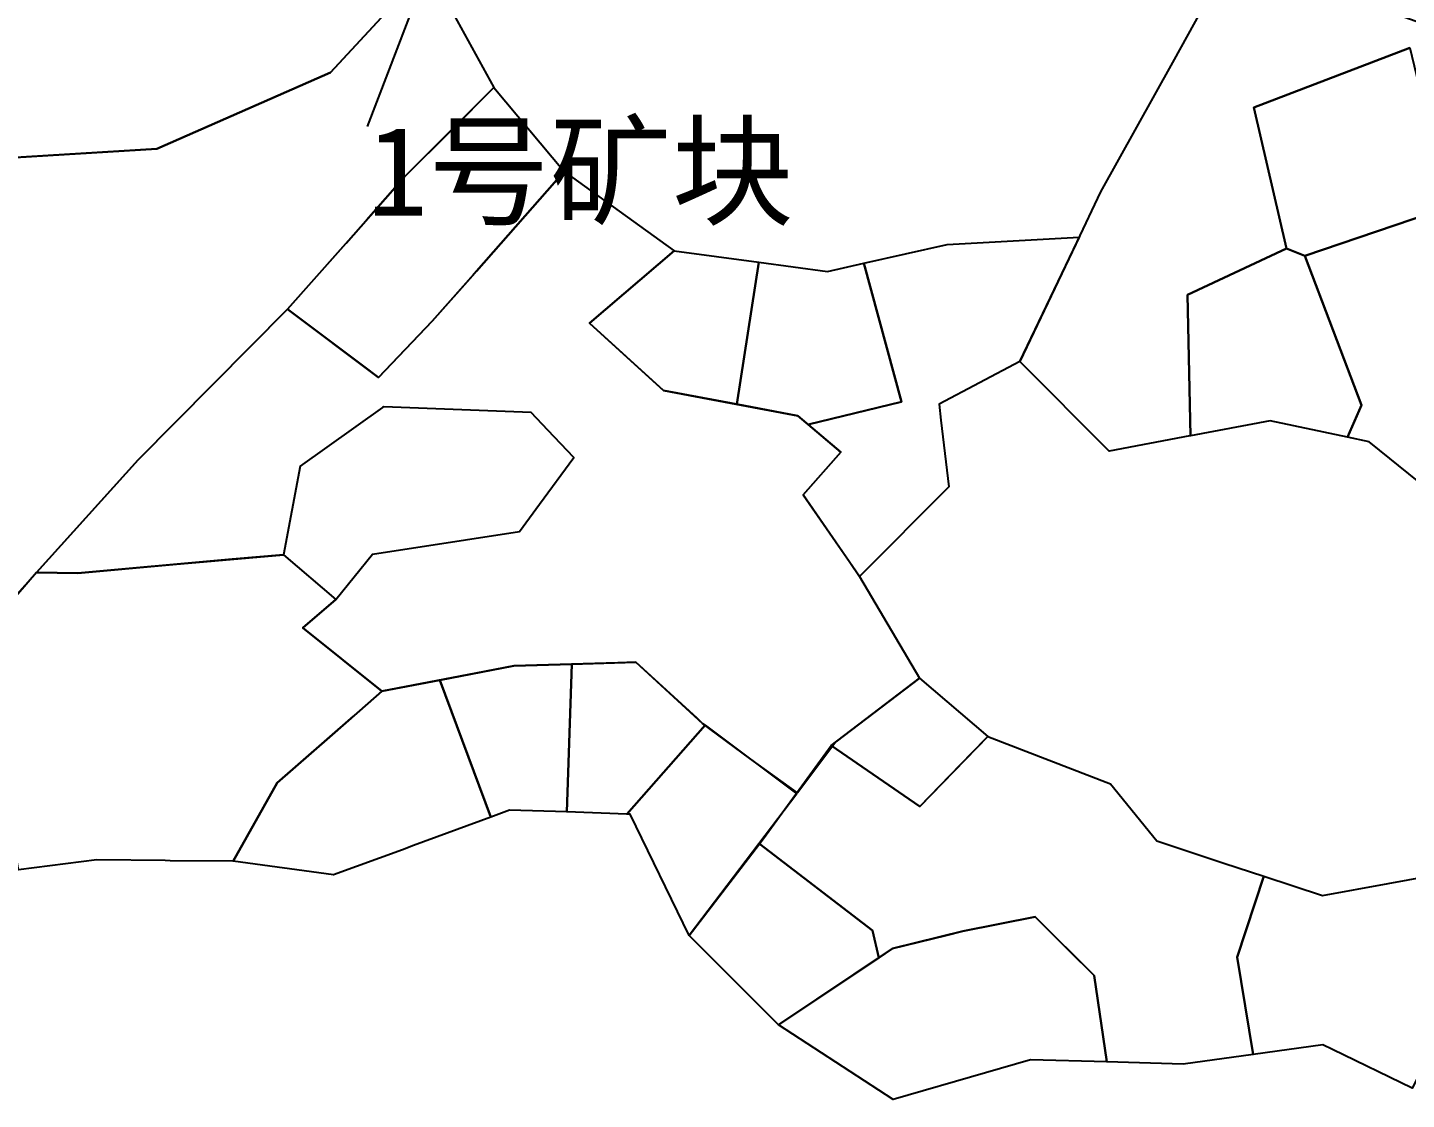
# Model space of a CAD drawing. Header units: metres. Extents: x 469944 to 470091, y 4349678 to 4349816.
# Drawn here: x 469968.51 to 470014.79, y 4349678 to 4349713.96 of the extents above; entities that cross this region are included whole.
import ezdxf

# ---------------------------------------------------------------- set-up
doc = ezdxf.new("R2010")
doc.units = ezdxf.units.M
doc.layers.add('综合图_历史矿块', color=7, linetype='Continuous')
doc.styles.add('CN_TTF', font='simsunb.ttf')

msp = doc.modelspace()

# ---------------------------------------------------------------- linework, layer by layer
at = {"color": 7}
msp.add_line((469981.806, 4349715.601), (469979.905, 4349710.649), dxfattribs=at)
at = {"layer": '综合图_历史矿块', "color": 9}
for points in [[(469966.907, 4349726.55), (469969.471, 4349726.729), (469973.844, 4349726.926), (469978.331, 4349727.894), (469980.653, 4349728.582), (469981.665, 4349730.202), (469981.395, 4349732.957), (469980.18, 4349735.846), (469982.799, 4349738.574), (469983.959, 4349741.274), (469986.713, 4349743.813), (469989.223, 4349741.815), (469991.471, 4349738.415), (469987.834, 4349733.99), (469984.579, 4349729.99), (469982.249, 4349727.115), (469979.319, 4349718.857), (469981.939, 4349715.99), (469978.678, 4349712.456), (469972.847, 4349709.899), (469972.847, 4349709.899), (469967.182, 4349709.548)], [(470014.906, 4349713.287), (470009.668, 4349711.286), (470010.759, 4349706.553), (470007.445, 4349704.992), (470007.537, 4349700.267), (470007.513, 4349700.263), (470004.808, 4349699.756), (470001.808, 4349702.756), (470003.732, 4349706.772), (470004.536, 4349708.449), (470006.945, 4349712.795), (470007.944, 4349714.598), (470011.047, 4349716.543), (470013.944, 4349714.598), (470013.944, 4349714.598), (470015.301, 4349714.108)], [(469967.526, 4349709.569), (469972.847, 4349709.899), (469978.678, 4349712.456), (469981.939, 4349715.99), (469981.939, 4349715.99), (469984.157, 4349711.951), (469982.711, 4349710.505), (469981.157, 4349708.951), (469979.879, 4349707.505), (469977.233, 4349704.511), (469974.727, 4349701.987), (469972.222, 4349699.464), (469968.809, 4349695.681), (469964.839, 4349691.084)], [(470015.216, 4349698.709), (470013.538, 4349700.066), (470012.808, 4349700.221), (470013.278, 4349701.293), (470011.378, 4349706.311), (470016.19, 4349707.943)]]:
    msp.add_lwpolyline(points, dxfattribs=at)
for points in [[(470016.19, 4349707.943), (470011.378, 4349706.311), (470010.759, 4349706.553), (470009.668, 4349711.286), (470014.906, 4349713.287), (470016.19, 4349707.943)], [(469984.157, 4349711.951), (469986.522, 4349709.139), (469983.577, 4349705.796), (469983.435, 4349705.635), (469982.09, 4349704.108), (469980.287, 4349702.228), (469977.233, 4349704.511), (469979.195, 4349706.731), (469980.511, 4349708.22), (469981.157, 4349708.951), (469984.157, 4349711.951)], [(469990.208, 4349706.472), (469987.364, 4349704.051), (469988.883, 4349702.674), (469989.856, 4349701.791), (469991.325, 4349701.511), (469994.363, 4349700.933), (469995.802, 4349699.717), (469994.537, 4349698.285), (469996.105, 4349696.024), (469996.434, 4349695.55), (469998.444, 4349692.129), (469995.636, 4349690), (469994.355, 4349688.29), (469992.746, 4349689.435), (469991.166, 4349690.618), (469990.982, 4349690.787), (469988.925, 4349692.666), (469988.318, 4349692.649), (469984.826, 4349692.549), (469983.548, 4349692.302), (469980.399, 4349691.693), (469977.749, 4349693.828), (469978.857, 4349694.777), (469980.081, 4349696.294), (469983.208, 4349696.778), (469985.015, 4349697.058), (469985.688, 4349697.97), (469986.842, 4349699.533), (469985.968, 4349700.458), (469985.414, 4349701.045), (469980.463, 4349701.244), (469980.419, 4349701.213), (469977.656, 4349699.251), (469977.094, 4349696.278), (469975.369, 4349696.124), (469970.194, 4349695.659), (469969.502, 4349695.67), (469968.809, 4349695.681), (469972.222, 4349699.464), (469974.728, 4349701.987), (469977.233, 4349704.511), (469979.739, 4349702.637), (469980.287, 4349702.228), (469982.09, 4349704.108), (469983.577, 4349705.796), (469986.522, 4349709.139), (469990.208, 4349706.472)], [(470001.809, 4349702.758), (469999.1, 4349701.327), (469999.164, 4349700.794), (469999.434, 4349698.55), (469996.434, 4349695.55), (469994.537, 4349698.285), (469995.802, 4349699.717), (469994.708, 4349700.641), (469997.845, 4349701.403), (469996.581, 4349706.06), (469999.377, 4349706.689), (470003.809, 4349706.932), (470001.809, 4349702.758)], [(469993.048, 4349706.093), (469992.309, 4349701.324), (469989.856, 4349701.791), (469987.364, 4349704.051), (469990.208, 4349706.472), (469993.048, 4349706.093)], [(470011.378, 4349706.311), (470013.278, 4349701.293), (470012.808, 4349700.221), (470010.219, 4349700.77), (470007.537, 4349700.267), (470007.445, 4349704.992), (470010.759, 4349706.553), (470011.378, 4349706.311)], [(469995.359, 4349705.785), (469996.581, 4349706.06), (469997.845, 4349701.403), (469994.708, 4349700.641), (469994.363, 4349700.933), (469992.309, 4349701.324), (469993.048, 4349706.093), (469995.359, 4349705.785)], [(469978.857, 4349694.777), (469977.749, 4349693.828), (469980.399, 4349691.693), (469979.651, 4349691.04), (469978.642, 4349690.158), (469976.886, 4349688.622), (469975.412, 4349685.988), (469973.293, 4349686.009), (469973.121, 4349686.011), (469970.829, 4349686.033), (469968.203, 4349685.708), (469967.698, 4349688.714), (469965.42, 4349690.602), (469964.839, 4349691.084), (469967.1, 4349693.786), (469968.809, 4349695.681), (469970.194, 4349695.659), (469973.377, 4349695.945), (469973.644, 4349695.969), (469977.094, 4349696.278), (469978.857, 4349694.777)], [(469986.608, 4349687.644), (469984.682, 4349687.709), (469984.051, 4349687.475), (469982.347, 4349692.07), (469984.826, 4349692.549), (469986.775, 4349692.605), (469986.608, 4349687.644)], [(469991.166, 4349690.618), (469991.252, 4349690.554), (469988.62, 4349687.576), (469986.608, 4349687.644), (469986.775, 4349692.605), (469988.925, 4349692.666), (469991.166, 4349690.618)], [(469984.051, 4349687.475), (469981.464, 4349686.516), (469981.089, 4349686.378), (469978.778, 4349685.534), (469975.412, 4349685.988), (469976.886, 4349688.622), (469979.449, 4349690.863), (469980.399, 4349691.693), (469982.347, 4349692.07), (469984.051, 4349687.475)], [(470000.735, 4349690.181), (469998.456, 4349687.827), (469995.475, 4349689.878), (469998.444, 4349692.129), (470000.735, 4349690.181)], [(469994.326, 4349688.251), (469990.711, 4349683.503), (469988.736, 4349687.572), (469988.62, 4349687.576), (469991.252, 4349690.554), (469994.326, 4349688.251)], [(470004.854, 4349688.59), (470006.406, 4349686.676), (470008.661, 4349685.931), (470009.999, 4349685.489), (470009.102, 4349682.772), (470009.639, 4349679.506), (470007.294, 4349679.183), (470004.731, 4349679.257), (470004.305, 4349682.157), (470003.468, 4349682.986), (470003.201, 4349683.25), (470002.322, 4349684.12), (469999.898, 4349683.64), (469997.535, 4349683.059), (469997.074, 4349682.751), (469996.871, 4349683.663), (469993.075, 4349686.58), (469993.211, 4349686.758), (469995.475, 4349689.878), (469998.456, 4349687.827), (469999.817, 4349689.233), (470000.671, 4349690.114), (470000.735, 4349690.181), (470004.854, 4349688.59)], [(469996.871, 4349683.663), (469997.074, 4349682.751), (469993.71, 4349680.504), (469990.71, 4349683.504), (469993.075, 4349686.58), (469996.871, 4349683.663)], [(470019.065, 4349683.495), (470016.934, 4349681.526), (470016.327, 4349680.966), (470014.983, 4349678.375), (470012.305, 4349679.674), (470011.983, 4349679.83), (470009.639, 4349679.506), (470009.102, 4349682.772), (470009.999, 4349685.489), (470011.967, 4349684.839), (470014.179, 4349685.243), (470016.989, 4349685.757), (470019.065, 4349683.495)], [(470004.305, 4349682.157), (470004.731, 4349679.257), (470002.168, 4349679.331), (470000.664, 4349678.896), (469997.56, 4349677.999), (469993.71, 4349680.504), (469997.535, 4349683.059), (469999.333, 4349683.501), (469999.898, 4349683.64), (470002.322, 4349684.12), (470004.305, 4349682.157)]]:
    msp.add_lwpolyline(points, close=True, dxfattribs=at)

# ---------------------------------------------------------------- texts
at = {"insert": (469979.905, 4349710.649), "char_height": 3, "attachment_point": 1, "style": 'CN_TTF'}
msp.add_mtext('1号矿块', dxfattribs=at)

doc.saveas('drawing.dxf')
